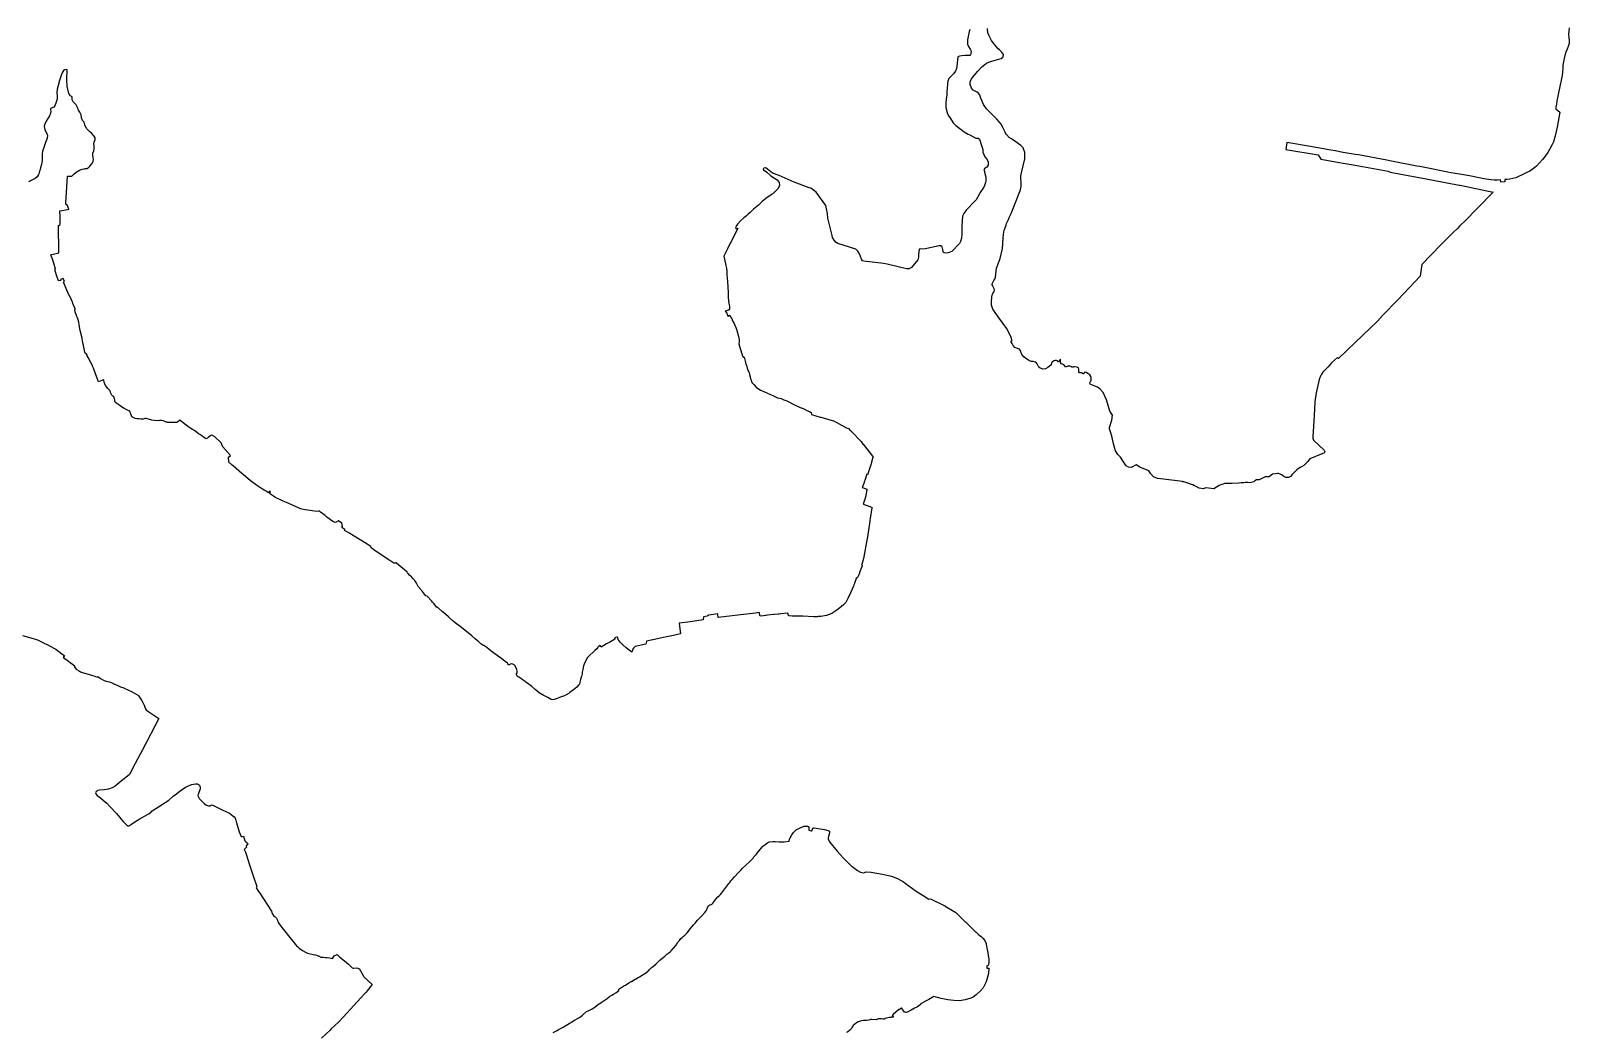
# Model space of a CAD drawing. Header units: inches. Extents: x 1341578 to 1502124, y 557203 to 748561.
# Drawn here: x 1487694 to 1492788, y 601611 to 604927 of the extents above; entities that cross this region are included whole.
import ezdxf

# ---------------------------------------------------------------- set-up
doc = ezdxf.new("R2010")
doc.units = ezdxf.units.IN
doc.header["$MEASUREMENT"] = 0
doc.layers.add('Zipcode', color=7, linetype='Continuous')

msp = doc.modelspace()

# ---------------------------------------------------------------- linework, layer by layer
at = {"layer": 'Zipcode'}
for points in [[(1490803.6, 604931.6), (1490800.8, 604924.7), (1490797.8, 604908.8), (1490795.6, 604897.3), (1490795.5, 604883.4), (1490798.4, 604875.1), (1490804.2, 604866.5), (1490807.2, 604859.7), (1490806.8, 604852.7), (1490805.7, 604846.5), (1490803, 604845), (1490787.5, 604845), (1490777.2, 604844.7), (1490768.8, 604843.5), (1490763.7, 604840.6), (1490761.9, 604831), (1490760.8, 604820.1), (1490760.7, 604818.5), (1490758.7, 604802.2), (1490755.7, 604793.9), (1490755.1, 604792.4), (1490748.8, 604784.3), (1490739.1, 604775.2), (1490733.2, 604769), (1490730.1, 604760), (1490730.1, 604759.6), (1490729.4, 604751.2), (1490729.3, 604751), (1490728.3, 604736.4), (1490727.5, 604726.1), (1490726.8, 604714.5), (1490725.2, 604701.5), (1490724.1, 604688), (1490723.9, 604673.6), (1490729, 604652), (1490734, 604644.3), (1490738.9, 604636.9), (1490748.1, 604622.3), (1490756.9, 604613.6), (1490769.7, 604603.8), (1490784.9, 604592.3), (1490797.6, 604585.3), (1490803.2, 604582.3), (1490820.7, 604572.7), (1490820.9, 604572.6), (1490822.8, 604572), (1490830.8, 604571.3), (1490835.1, 604568.2), (1490842, 604547.5), (1490846.3, 604534.4), (1490846.3, 604525), (1490852.8, 604510.2), (1490860.5, 604500.7), (1490864.4, 604492), (1490864.2, 604482.3), (1490859.6, 604475.6), (1490852.7, 604472.2), (1490850, 604466.5), (1490852.5, 604459.6), (1490852, 604459.2), (1490855.7, 604442.6), (1490856.4, 604428.7), (1490855.2, 604425), (1490851.8, 604415.3), (1490849.8, 604409.4), (1490837.8, 604392.2), (1490836.2, 604390), (1490824.5, 604367.9), (1490824.5, 604367.8), (1490819.4, 604363.3), (1490791.5, 604333.6), (1490783.8, 604321.8), (1490779.3, 604312.9), (1490777.7, 604299.3), (1490777.2, 604278), (1490777, 604266.8), (1490776.9, 604263.1), (1490776.8, 604254.3), (1490775.2, 604240.3), (1490771.9, 604229), (1490769.3, 604222.4), (1490743.6, 604196.1), (1490731.6, 604191.6), (1490724.1, 604190.9), (1490718, 604191.6), (1490714.7, 604195.7), (1490714.1, 604202.7), (1490712, 604211.9), (1490707.3, 604215.4), (1490701.2, 604215.2), (1490651.2, 604204.5), (1490640.5, 604205.6), (1490635.8, 604204.1), (1490634.1, 604196.6), (1490632.9, 604185.9), (1490632.7, 604177.1), (1490630.9, 604169.1), (1490610.1, 604143.6), (1490602.4, 604139.2), (1490593.3, 604138.9), (1490529.7, 604154.7), (1490517.5, 604157.1), (1490452.7, 604164.5), (1490448, 604165.7), (1490444.2, 604171.2), (1490437.9, 604188.5), (1490432.4, 604197.7), (1490425.8, 604204.5), (1490365.9, 604223.1), (1490360.3, 604226.2), (1490354.1, 604233.4), (1490348.8, 604242.6), (1490347.2, 604249), (1490332.8, 604306.2), (1490332, 604321.9), (1490328.9, 604337.6), (1490326.4, 604348.2), (1490294, 604393.2), (1490276.6, 604405.6), (1490271.5, 604407.6), (1490221.1, 604425.9), (1490172.3, 604447.5), (1490149.8, 604455.2), (1490127.5, 604473.5), (1490121.5, 604472.8), (1490118.8, 604469.9), (1490119.7, 604467.2), (1490130.6, 604458.7), (1490144.3, 604446.6), (1490165.1, 604433.4), (1490171.3, 604424.3), (1490172.4, 604415.5), (1490168.1, 604404.9), (1490151.9, 604388.5), (1490149.9, 604387), (1490148.4, 604385.8), (1490141.4, 604381), (1490132.2, 604374.9), (1490116.9, 604363.3), (1490102.8, 604349.7), (1490086.3, 604336), (1490075.6, 604325.9), (1490069.2, 604320.4), (1490063.3, 604314.3), (1490055.3, 604308.2), (1490044.8, 604299.2), (1490034.1, 604287.2), (1490029, 604280), (1490027.4, 604275.2), (1490028.3, 604272), (1490030.2, 604272), (1490035.4, 604273.1), (1490012.7, 604228.6), (1490010, 604223.4), (1490000.6, 604204.9), (1489988.4, 604180.8), (1489993.6, 604155.7), (1489995, 604150.3), (1489996.3, 604145.1), (1489997.1, 604141.6), (1489997.8, 604139), (1489997.8, 604138.4), (1489998.1, 604134), (1489999, 604119), (1490000.9, 604097.5), (1490001.7, 604078.2), (1490002.8, 604061.6), (1490002.8, 604055), (1490002.7, 604049), (1490002.7, 604047.2), (1490003.6, 604030.9), (1490007.2, 604014.2), (1490007.8, 604006.9), (1490006.2, 604003.4), (1490003.9, 604002.3), (1490002.9, 604001.8), (1489993.1, 603998.7), (1489993.6, 603998.1), (1489998.2, 603992.1), (1490001.8, 603982.7), (1490007.7, 603985.3), (1490007.9, 603984.9), (1490008.6, 603983.5), (1490010.7, 603979.5), (1490013.6, 603976.1), (1490014.7, 603975), (1490017.8, 603966.9), (1490022.3, 603957.5), (1490030, 603939), (1490037.1, 603915.2), (1490039.5, 603905.5), (1490039.3, 603896.8), (1490038.6, 603890.3), (1490042.4, 603875.2), (1490049.7, 603854), (1490052.5, 603846), (1490055.4, 603846.3), (1490055.8, 603846.3), (1490057.1, 603841.6), (1490061.9, 603824.6), (1490062.8, 603821.6), (1490063.1, 603820.4), (1490067.2, 603805.8), (1490071.9, 603795.2), (1490073.7, 603789), (1490078.5, 603773), (1490079.4, 603770), (1490079.5, 603769.7), (1490081.6, 603762.3), (1490086.2, 603758.1), (1490087.9, 603755.8), (1490094, 603747.7), (1490095.5, 603746.8), (1490110.4, 603737.5), (1490113.8, 603735.7), (1490152.6, 603718.5), (1490166.4, 603712.3), (1490168.2, 603711.5), (1490178.3, 603709.5), (1490178.4, 603709.4), (1490180.2, 603708.7), (1490187.7, 603705.4), (1490196.9, 603701.4), (1490206.5, 603697), (1490216.1, 603692.5), (1490224.9, 603687.2), (1490225, 603687.2), (1490234.6, 603682.6), (1490234.7, 603682.6), (1490240.9, 603680.2), (1490244.4, 603678.9), (1490244.5, 603678.9), (1490245.5, 603678.5), (1490253.7, 603675.1), (1490263, 603670.4), (1490272.7, 603666.3), (1490277.3, 603663.1), (1490278.4, 603656.8), (1490307.2, 603648.1), (1490309.7, 603647.5), (1490317.1, 603645.9), (1490354.6, 603634.5), (1490354.8, 603634.3), (1490355.1, 603633.9), (1490360, 603631.2), (1490360, 603631.2), (1490378.2, 603621.1), (1490392, 603613.5), (1490393.7, 603612.5), (1490401.2, 603610.3), (1490407.4, 603603.8), (1490407.6, 603603.6), (1490408.8, 603602.4), (1490410.8, 603600.3), (1490411, 603600.1), (1490442.8, 603567.2), (1490443, 603567), (1490449.3, 603558.2), (1490449.5, 603558), (1490469.7, 603532.6), (1490480.8, 603518.7), (1490481, 603518.5), (1490482, 603517.3), (1490482.7, 603516.3), (1490481, 603511), (1490477.1, 603499.2), (1490476.4, 603493.4), (1490466.5, 603463.1), (1490465.1, 603458.5), (1490462.4, 603459.1), (1490455.3, 603438.6), (1490453.7, 603434.1), (1490452.8, 603431.5), (1490447.1, 603414.9), (1490447.2, 603414.9), (1490462.4, 603409.4), (1490462.4, 603409.3), (1490462.1, 603407.3), (1490459.3, 603389), (1490458.6, 603386.6), (1490456.7, 603380.3), (1490455.1, 603375.1), (1490453.6, 603370), (1490450.1, 603359.2), (1490463.2, 603355), (1490477.6, 603350.3), (1490478.4, 603350.1), (1490478.1, 603347.5), (1490473.1, 603312.7), (1490472.4, 603308), (1490471.7, 603303.2), (1490464.2, 603251.1), (1490462.4, 603241), (1490452.4, 603185.6), (1490450.8, 603179.8), (1490445.4, 603160.4), (1490444.9, 603158.6), (1490445.1, 603158.4), (1490445.2, 603158.4), (1490447, 603157), (1490447, 603157), (1490446.3, 603155.1), (1490438.2, 603134), (1490437.4, 603130), (1490437.2, 603129.1), (1490435.5, 603125.7), (1490431.5, 603117.2), (1490426.7, 603113.6), (1490420.7, 603097.5), (1490418.8, 603092.2), (1490417.4, 603088.5), (1490407.5, 603066.6), (1490399.7, 603047.1), (1490392.6, 603034.1), (1490383.7, 603024.8), (1490362.7, 603009), (1490345.8, 602997.6), (1490328.8, 602991.3), (1490321.5, 602989.8), (1490316, 602988.7), (1490310.3, 602987.6), (1490301.3, 602987.3), (1490299.2, 602987.2), (1490286.8, 602986.7), (1490250.5, 602988.4), (1490215.2, 602989), (1490205, 602990.4), (1490203, 602990.7), (1490202.9, 602990.7), (1490200.5, 602998.6), (1490200.4, 602998.8), (1490200.4, 602998.9), (1490177, 602996.1), (1490170.9, 602995.3), (1490169, 602995.1), (1490155.6, 602994.4), (1490153.8, 602994.2), (1490133.6, 602992.1), (1490128.5, 602991.5), (1490126.5, 602991.3), (1490120.3, 602990.4), (1490109.1, 602988.7), (1490109, 602989.3), (1490106, 603000.8), (1490099.3, 603000), (1490093.3, 602999.2), (1490043.8, 602993.1), (1490007.2, 602988.5), (1489978.5, 602985.2), (1489970.9, 602984.4), (1489970.2, 602984.3), (1489968.5, 602996), (1489968.5, 602996.3), (1489938.7, 602992.2), (1489937.8, 602991.8), (1489936.2, 602991.2), (1489936, 602991), (1489933.8, 602988.9), (1489932.9, 602988.7), (1489921.2, 602987), (1489921, 602986.9), (1489919.9, 602976.8), (1489919.5, 602976.7), (1489914, 602975.9), (1489869.4, 602969.2), (1489841, 602965.2), (1489841, 602964.9), (1489844.8, 602930), (1489816, 602924), (1489805.4, 602921.7), (1489798.5, 602920.2), (1489768.7, 602913.6), (1489732.4, 602905.6), (1489732.2, 602905), (1489730.5, 602896.4), (1489730.2, 602896.4), (1489695.2, 602888.9), (1489693.5, 602887.2), (1489689.3, 602883), (1489686.1, 602878), (1489685.9, 602874.8), (1489684.7, 602871.9), (1489683.7, 602869.6), (1489671.1, 602879.5), (1489670.9, 602879.7), (1489665.5, 602884.3), (1489654.6, 602893.8), (1489645.4, 602903), (1489638.8, 602911.7), (1489636.2, 602919.5), (1489634.7, 602919.5), (1489626.1, 602917.1), (1489627.3, 602914), (1489627.6, 602913.1), (1489624.1, 602910.4), (1489618.8, 602907.5), (1489612.9, 602904.2), (1489600, 602897), (1489582.7, 602886), (1489580.9, 602888.8), (1489578.7, 602892.1), (1489572.5, 602887.1), (1489571.2, 602885.5), (1489567.5, 602880.6), (1489561.9, 602875.6), (1489561.5, 602875.3), (1489557.7, 602871.8), (1489555.9, 602870.2), (1489545.5, 602860.7), (1489537.1, 602852), (1489530.6, 602839.5), (1489526.5, 602829.5), (1489524.4, 602823.9), (1489521.3, 602812.2), (1489519.9, 602803.8), (1489519.9, 602803.8), (1489518.9, 602798), (1489517.3, 602789.3), (1489516.2, 602786.4), (1489513.8, 602779.5), (1489511.5, 602770.8), (1489510.2, 602764.1), (1489506.6, 602759.6), (1489501.3, 602754.3), (1489490.7, 602745.2), (1489479.1, 602735.9), (1489476.5, 602734.1), (1489469, 602729.1), (1489460.5, 602725.6), (1489449.8, 602721.5), (1489442.6, 602718.7), (1489436.4, 602716.1), (1489426.8, 602712.5), (1489420.8, 602712.2), (1489416.5, 602713.3), (1489405.7, 602719.4), (1489390.8, 602727), (1489377.5, 602735.3), (1489364, 602746.4), (1489352.9, 602755.5), (1489339.6, 602765.4), (1489337, 602767.4), (1489332.8, 602770.6), (1489330.9, 602772), (1489320.9, 602779.5), (1489314.8, 602783.6), (1489309.9, 602786.8), (1489305.8, 602789.5), (1489304.9, 602790.2), (1489302.6, 602792), (1489301.8, 602794.7), (1489302.2, 602797.7), (1489303.7, 602801.2), (1489304.4, 602804.2), (1489303.9, 602807.7), (1489302.9, 602812.4), (1489297.1, 602824.3), (1489294.1, 602827.3), (1489289.8, 602829.8), (1489283.8, 602830.5), (1489281.3, 602829.7), (1489278.4, 602827.7), (1489276.4, 602827.4), (1489274.2, 602828.6), (1489273.3, 602830.4), (1489273, 602832.4), (1489272.9, 602832.9), (1489269.4, 602835.8), (1489253.9, 602847.5), (1489247.7, 602852.2), (1489247.3, 602852.5), (1489233.3, 602861.7), (1489218.3, 602872.9), (1489215.7, 602875), (1489211.5, 602878.3), (1489203.2, 602885), (1489193.6, 602891.9), (1489192.2, 602891.6), (1489191.7, 602891.5), (1489185.6, 602896.1), (1489184.2, 602897.4), (1489177.6, 602903.7), (1489175.9, 602904.9), (1489172.5, 602907.6), (1489164.6, 602913.8), (1489154.3, 602923.3), (1489141.7, 602933.4), (1489141.5, 602933.6), (1489137.4, 602937), (1489130.7, 602942.7), (1489115.7, 602954.6), (1489099.4, 602966.9), (1489093.2, 602971.7), (1489089, 602975.2), (1489087, 602977.1), (1489076.8, 602986.4), (1489060.3, 603000.9), (1489055.9, 603004.8), (1489042.1, 603017), (1489040.3, 603018.6), (1489038.5, 603017.6), (1489029.3, 603029.4), (1489024.3, 603034.9), (1489021.5, 603038), (1489005.9, 603055), (1489002.1, 603056.1), (1489001.5, 603056.2), (1488997.1, 603061.9), (1488990.8, 603070), (1488988.8, 603072.4), (1488986.6, 603075), (1488984.7, 603077.3), (1488976.8, 603086.8), (1488973, 603093.3), (1488972.3, 603094.5), (1488969.4, 603100.4), (1488965.5, 603106.9), (1488963.4, 603108.9), (1488959.5, 603112.9), (1488958.2, 603114.1), (1488955, 603117.6), (1488954.1, 603118.6), (1488948.5, 603124), (1488941.6, 603131.4), (1488941.2, 603132.4), (1488940.1, 603135.1), (1488924.2, 603148.3), (1488920.3, 603151.5), (1488903.6, 603165.3), (1488900.5, 603164.8), (1488895.4, 603163.9), (1488882.5, 603172.8), (1488879.8, 603174.7), (1488877.1, 603176.5), (1488845.6, 603197.6), (1488837.5, 603203.2), (1488833.4, 603206), (1488820.5, 603214.8), (1488820, 603218.8), (1488819.9, 603219.9), (1488799, 603232.6), (1488793.5, 603236), (1488790, 603238.1), (1488778.4, 603245.1), (1488755.2, 603259.2), (1488748.5, 603263.3), (1488732.1, 603272.8), (1488733.3, 603275.2), (1488733.8, 603276.3), (1488723.7, 603282.4), (1488725.6, 603286), (1488723.3, 603297.1), (1488712.2, 603304.1), (1488704.6, 603300.4), (1488701.9, 603298.5), (1488701.2, 603298.9), (1488693.3, 603302.6), (1488674, 603317.1), (1488672.1, 603318.5), (1488667.9, 603321.8), (1488652.8, 603333.4), (1488650, 603336.1), (1488646.2, 603336.2), (1488640.6, 603335.9), (1488603.8, 603340.7), (1488590.9, 603343.4), (1488587, 603344.6), (1488582, 603346.8), (1488577.4, 603348.8), (1488574.4, 603350.2), (1488558.5, 603357.1), (1488540.3, 603365.2), (1488529.6, 603370), (1488501.2, 603382.8), (1488497.1, 603385.8), (1488483.7, 603395.4), (1488487.1, 603400.9), (1488483.8, 603402.7), (1488480.9, 603397.3), (1488470.8, 603403.4), (1488465.9, 603406.4), (1488460.6, 603409.6), (1488437.8, 603424.9), (1488433.4, 603427.9), (1488419.7, 603438.3), (1488397.9, 603456.8), (1488393, 603461), (1488392.1, 603461.8), (1488365, 603485.1), (1488360.1, 603489.3), (1488349.6, 603498.4), (1488348.8, 603514.9), (1488354.4, 603520.7), (1488346, 603531), (1488329.7, 603549.8), (1488325.7, 603557.2), (1488324.7, 603560.9), (1488324, 603563), (1488318.3, 603568.8), (1488308.6, 603577.6), (1488303.2, 603582.4), (1488302.8, 603582.8), (1488295.7, 603587.6), (1488293.1, 603588.1), (1488290, 603587.4), (1488285.8, 603584), (1488280.7, 603580.1), (1488278.4, 603578.3), (1488274.3, 603576.6), (1488272.3, 603577.1), (1488265.8, 603581.2), (1488259.8, 603585.9), (1488253.6, 603589.9), (1488249.4, 603592.6), (1488248.8, 603593), (1488241.4, 603599.3), (1488233.7, 603604.7), (1488228.7, 603607.2), (1488223.1, 603610), (1488216.4, 603615), (1488203.2, 603624.9), (1488202.1, 603625.7), (1488188.1, 603636.9), (1488187, 603637.8), (1488179.4, 603630.8), (1488175.8, 603630.1), (1488169.6, 603630.2), (1488158, 603629.8), (1488155.5, 603629.7), (1488150.6, 603629.6), (1488147.9, 603629.6), (1488144.8, 603630.7), (1488142.3, 603631.6), (1488133.1, 603635.6), (1488126.6, 603637.2), (1488119.9, 603637.1), (1488112, 603636.2), (1488102.5, 603636.7), (1488094.6, 603638.4), (1488075.9, 603643.5), (1488071.8, 603643.5), (1488065.7, 603641.7), (1488057.8, 603641.3), (1488052.9, 603641.8), (1488048, 603642.3), (1488045.1, 603642.8), (1488039.1, 603643.9), (1488034.5, 603645.5), (1488030.4, 603647.8), (1488029.9, 603648.4), (1488028.6, 603649.7), (1488027.4, 603651), (1488026.9, 603652.3), (1488025.7, 603655.5), (1488024.8, 603658.5), (1488024.6, 603659.2), (1488023.1, 603663.4), (1488021.6, 603666.5), (1488018.3, 603669.3), (1488011.7, 603672.4), (1488003.2, 603676.6), (1487993.9, 603681.7), (1487984.8, 603688.3), (1487978.4, 603693.2), (1487974.6, 603696.8), (1487972.2, 603701.3), (1487971.4, 603705.3), (1487970.9, 603707.3), (1487970.2, 603710.3), (1487969.7, 603712.8), (1487968.2, 603715.2), (1487965.3, 603717.7), (1487961.7, 603720.8), (1487959.4, 603724.9), (1487958.1, 603729.5), (1487956.2, 603734.8), (1487950.7, 603740.1), (1487948.5, 603742.3), (1487941.2, 603753.1), (1487936.5, 603764.1), (1487935, 603770.1), (1487934.7, 603771.1), (1487917.3, 603764.7), (1487909.8, 603786), (1487907.8, 603791.7), (1487901.2, 603810.6), (1487898.4, 603816.6), (1487897.4, 603818.8), (1487892, 603829.3), (1487883.6, 603845.7), (1487880.8, 603851.3), (1487879.9, 603853), (1487876.7, 603858.3), (1487876.6, 603858.4), (1487873.4, 603860.2), (1487872.6, 603862.9), (1487869.4, 603880), (1487865, 603900.8), (1487863.6, 603907.1), (1487863.2, 603908.9), (1487857.3, 603935.1), (1487853.8, 603953.9), (1487852.6, 603962), (1487850.5, 603970.4), (1487848.2, 603976.6), (1487846.5, 603981.5), (1487845.4, 603984.4), (1487840.2, 603996.6), (1487839.8, 604002.1), (1487840.2, 604005), (1487840.4, 604006.6), (1487833.1, 604024.1), (1487831.2, 604028.7), (1487823.3, 604048.5), (1487822.4, 604048.6), (1487821.9, 604048.7), (1487813.3, 604068.2), (1487810.9, 604073.6), (1487801.4, 604095), (1487803.2, 604096.1), (1487805.2, 604097.4), (1487800.4, 604106.9), (1487792.2, 604103.6), (1487792.3, 604103.3), (1487793.1, 604101.2), (1487792.5, 604100.6), (1487785.5, 604098.8), (1487783, 604106.1), (1487781.2, 604111.3), (1487772.8, 604136.2), (1487775.5, 604137.9), (1487769.4, 604157.8), (1487767.4, 604164.2), (1487763.1, 604178.1), (1487761.9, 604178.2), (1487760.4, 604185.3), (1487762.8, 604185.9), (1487786.8, 604191.8), (1487786.8, 604192.3), (1487786.3, 604215.4), (1487786.3, 604215.5), (1487786.3, 604215.9), (1487786.2, 604221.3), (1487785.5, 604255.6), (1487785.4, 604261.9), (1487785.1, 604272.2), (1487784.9, 604282.9), (1487787.3, 604284.1), (1487790.7, 604285.9), (1487790.7, 604287.3), (1487790.7, 604293.7), (1487790.6, 604298.5), (1487790.5, 604305.8), (1487790.4, 604312.6), (1487790.2, 604330.7), (1487815.2, 604335.8), (1487819.9, 604336.8), (1487813.8, 604350.7), (1487811, 604351), (1487811, 604351.1), (1487810.9, 604351.7), (1487810, 604355.7), (1487809.8, 604356.3), (1487815.1, 604445.4), (1487815.7, 604445.5), (1487829.3, 604445.9), (1487831.3, 604447.7), (1487837.6, 604453.3), (1487844, 604458.9), (1487855, 604466.1), (1487863.8, 604469.5), (1487871.6, 604470.5), (1487873.4, 604470.8), (1487879.8, 604471.6), (1487886, 604475.1), (1487889.5, 604478.6), (1487895.1, 604485.8), (1487895.5, 604486.3), (1487900.6, 604494.3), (1487901.6, 604500.5), (1487900.7, 604507.7), (1487899.2, 604515.2), (1487899.4, 604521.8), (1487902.2, 604529.5), (1487903.8, 604535.6), (1487904, 604540.3), (1487903.2, 604546.9), (1487902.7, 604553.1), (1487903.6, 604558.9), (1487905.5, 604564.4), (1487906.7, 604567.6), (1487906.9, 604568.2), (1487907.2, 604570.7), (1487906.3, 604572.4), (1487903.1, 604578.3), (1487895.8, 604586.9), (1487888.4, 604594), (1487878.1, 604603.6), (1487873, 604615.9), (1487870.1, 604624.9), (1487865.3, 604630.5), (1487861.9, 604639.2), (1487860.2, 604648.7), (1487856.1, 604658.1), (1487851.8, 604664.3), (1487848.4, 604672.9), (1487844.4, 604682.2), (1487839.6, 604686.6), (1487833.8, 604691.9), (1487831.1, 604698.9), (1487830.6, 604706.4), (1487829.1, 604709.4), (1487823.8, 604711.5), (1487819.6, 604719.4), (1487813.8, 604743.4), (1487812.7, 604763.2), (1487812.5, 604778), (1487814, 604787.2), (1487814.3, 604789.1), (1487814.3, 604797.8), (1487813.2, 604798.7), (1487806, 604798.3), (1487801.2, 604794.7), (1487800.7, 604794), (1487798.2, 604789.9), (1487795.6, 604782.6), (1487788.9, 604762.7), (1487784.8, 604746), (1487780.9, 604733.4), (1487780.3, 604721.8), (1487780.9, 604711.9), (1487780.6, 604700.4), (1487778.1, 604690.4), (1487773.1, 604678.7), (1487769.7, 604674.3), (1487761.4, 604671.5), (1487759.3, 604669.1), (1487759.2, 604666.1), (1487760.1, 604660.2), (1487759.1, 604654.8), (1487755.2, 604646), (1487744.8, 604627.9), (1487739.5, 604616.1), (1487738.3, 604610.1), (1487740.2, 604600.6), (1487743.8, 604592.7), (1487748, 604585.4), (1487748.9, 604580.7), (1487747.6, 604571.2), (1487746.6, 604568.4), (1487742.5, 604557.4), (1487735.2, 604537.3), (1487732.8, 604529.1), (1487731.7, 604519.5), (1487730.8, 604509.6), (1487730.8, 604506.8), (1487731.1, 604498.9), (1487730.9, 604497.9), (1487728.7, 604484), (1487727.9, 604481), (1487725.9, 604473.2), (1487724.5, 604467.4), (1487723.9, 604465), (1487722.9, 604462.2), (1487719.9, 604453.6), (1487718.7, 604450.3), (1487718.2, 604449.3), (1487715.2, 604444), (1487707.8, 604438.6), (1487685.5, 604427.2)], [(1492787.3, 604937.5), (1492786.2, 604926), (1492786.1, 604915.8), (1492786.9, 604905.3), (1492788, 604894.7), (1492788, 604885.3), (1492784.9, 604875.3), (1492781.4, 604865.8), (1492776.3, 604856.3), (1492774, 604845.8), (1492770.9, 604835.6), (1492768.6, 604824), (1492767.1, 604813.3), (1492767.1, 604802.8), (1492766, 604790.9), (1492764.4, 604779.2), (1492762.4, 604768.8), (1492760.5, 604758.4), (1492758.9, 604751), (1492758.3, 604748), (1492755.6, 604736.8), (1492753.4, 604726.8), (1492751.4, 604715.8), (1492749.5, 604705.3), (1492747.2, 604695.3), (1492745.4, 604684.2), (1492743.6, 604674.3), (1492743.3, 604669.3), (1492743.5, 604669.1), (1492756.8, 604657.6), (1492748.1, 604608.4), (1492741.6, 604579.7), (1492735.4, 604559.8), (1492730.6, 604548.9), (1492723.2, 604534.1), (1492716.8, 604524.2), (1492708.1, 604511.5), (1492699.4, 604500.8), (1492680, 604479), (1492673.6, 604474.3), (1492665.4, 604468.4), (1492657.1, 604462.8), (1492647.9, 604458.1), (1492639.1, 604453.3), (1492629.8, 604448.6), (1492620.5, 604444.3), (1492611, 604440.1), (1492601.2, 604437.8), (1492591.1, 604436.3), (1492581.1, 604435), (1492574.5, 604434.4), (1492574.9, 604427.3), (1492561.2, 604425.9), (1492560.3, 604433.2), (1492560.3, 604433.3), (1492550.4, 604432.8), (1492539.9, 604433.1), (1492529.6, 604433.8), (1492505, 604437.4), (1492468.4, 604444.7), (1492457.4, 604446.6), (1492418, 604453.1), (1492395.9, 604456.8), (1492386.4, 604459.4), (1492304, 604475.8), (1492293.1, 604477.8), (1492282.9, 604479.2), (1492205.4, 604494.3), (1492194.4, 604496.2), (1492183.5, 604498.4), (1492090, 604516.8), (1492079.1, 604517.3), (1492039.4, 604524.7), (1492039.4, 604524.7), (1492013.4, 604529.6), (1491999.1, 604532.3), (1491925.1, 604545.1), (1491859.7, 604555.8), (1491852.6, 604557.8), (1491849.4, 604534), (1491849.5, 604534), (1491956.6, 604516.1), (1491956.7, 604515.9), (1491965.4, 604501.8), (1492020.3, 604492.3), (1492020.3, 604492.3), (1492046, 604487.9), (1492046, 604487.9), (1492046, 604487.9), (1492078.9, 604482.2), (1492187.9, 604462), (1492194.9, 604459.4), (1492314.6, 604436.8), (1492418, 604417.5), (1492424.4, 604416.3), (1492426.4, 604415.9), (1492535.6, 604392.9), (1492535.5, 604392.8), (1492533.9, 604391.1), (1492533.5, 604390.8), (1492440, 604295), (1492430.7, 604285.8), (1492426.1, 604281.3), (1492418, 604273), (1492403.9, 604258.9), (1492362.4, 604218.7), (1492299.4, 604153.8), (1492298.4, 604145.3), (1492296.5, 604130.4), (1492294.5, 604114.3), (1492276.7, 604095.6), (1492220.6, 604036.5), (1492171.1, 603985.5), (1492152.6, 603966.2), (1492152, 603965.1), (1492079.2, 603895), (1492024.3, 603841.9), (1492020.3, 603845), (1492000.3, 603828.1), (1491989.4, 603814), (1491972.4, 603797.1), (1491966.6, 603788), (1491963, 603781), (1491960.3, 603772.9), (1491958.1, 603762.3), (1491949.9, 603727.9), (1491945.4, 603699.1), (1491945, 603673.2), (1491941.5, 603617.4), (1491939.5, 603583.9), (1491939.4, 603578.4), (1491939.8, 603574.8), (1491941.3, 603571.2), (1491976.8, 603538.2), (1491977.8, 603536.1), (1491978.8, 603534.1), (1491977.7, 603532.1), (1491976.7, 603529), (1491971.6, 603527.1), (1491928.6, 603509.5), (1491924.5, 603504.5), (1491921.9, 603500.5), (1491909, 603487.5), (1491901.8, 603483.6), (1491896.7, 603481.6), (1491886.4, 603473.1), (1491871, 603457.7), (1491864.8, 603451.2), (1491858.6, 603448.2), (1491849.5, 603448.4), (1491842.4, 603451.5), (1491836.9, 603455.7), (1491830.9, 603459.3), (1491825.3, 603460.9), (1491821.8, 603461), (1491815.2, 603460.6), (1491805, 603458.7), (1491801.4, 603455.7), (1491794.2, 603450.3), (1491789.1, 603450.4), (1491781, 603450.5), (1491776.9, 603448.5), (1491771.8, 603445.6), (1491761.1, 603440.2), (1491756.5, 603440.2), (1491752.4, 603440.3), (1491747.3, 603436.8), (1491743.7, 603433.3), (1491729.9, 603430.5), (1491723.4, 603431.1), (1491718.3, 603431.2), (1491714.7, 603431.3), (1491710.2, 603430.8), (1491701.5, 603430.5), (1491693.9, 603429.1), (1491671, 603427.9), (1491660.9, 603428.1), (1491647.2, 603427.8), (1491642.1, 603425.8), (1491637.5, 603424.9), (1491633.9, 603423.9), (1491629.3, 603421.5), (1491611.6, 603410.5), (1491610.6, 603410.4), (1491593.9, 603412.3), (1491584.1, 603413.9), (1491576.7, 603410.4), (1491562.2, 603412.3), (1491552.3, 603417.7), (1491547.3, 603420.3), (1491541.3, 603423.6), (1491540.8, 603423.8), (1491518.3, 603431.4), (1491511.5, 603433.7), (1491507.5, 603434.2), (1491507.2, 603434.3), (1491445, 603442.1), (1491424.1, 603444.3), (1491411.5, 603450), (1491402.6, 603460.5), (1491396, 603469.6), (1491365.7, 603482.2), (1491354, 603490.3), (1491337.4, 603481), (1491328.1, 603482.1), (1491320.6, 603487), (1491309.8, 603503.5), (1491301.8, 603514.9), (1491292.9, 603523.9), (1491285.8, 603536.3), (1491279.2, 603559.4), (1491274.9, 603580.2), (1491269.6, 603595.4), (1491265.8, 603608.8), (1491265.8, 603613.4), (1491273.9, 603638.3), (1491275.2, 603654.2), (1491266.7, 603667.9), (1491255.7, 603705.2), (1491244.4, 603729.6), (1491234.5, 603740.9), (1491225.6, 603747.6), (1491211.6, 603752.2), (1491201.9, 603757), (1491201.3, 603758.5), (1491200.5, 603760.2), (1491200.6, 603762.6), (1491201.5, 603764.4), (1491203.7, 603767.4), (1491204.8, 603769.9), (1491205, 603775.8), (1491204.9, 603778.8), (1491203.9, 603782.7), (1491200.2, 603788.3), (1491194.3, 603792.2), (1491188.2, 603795.5), (1491185.5, 603796.6), (1491182.3, 603795.7), (1491181.2, 603791.3), (1491178.4, 603791.5), (1491173.3, 603794.8), (1491170.1, 603794.7), (1491166.6, 603794.8), (1491163.9, 603797.4), (1491163.7, 603801.7), (1491163.9, 603806.4), (1491162.6, 603811.1), (1491159.9, 603812.8), (1491159.1, 603813.7), (1491149.6, 603814.5), (1491147.9, 603814.1), (1491145.5, 603813.7), (1491140.4, 603813.9), (1491137.1, 603815.1), (1491134.8, 603816.8), (1491131.9, 603816.6), (1491127.6, 603816.5), (1491125.8, 603815.4), (1491122.7, 603814), (1491119.6, 603814.5), (1491116.1, 603818.4), (1491110.4, 603823.1), (1491104, 603824.8), (1491104.5, 603826.9), (1491103.3, 603830.2), (1491103.7, 603836.5), (1491103.7, 603839.5), (1491101.8, 603838.8), (1491099.2, 603834.1), (1491097.2, 603830.3), (1491094.1, 603832.9), (1491090.5, 603835.5), (1491085.4, 603835.8), (1491081.3, 603834.1), (1491076.2, 603830.2), (1491073.7, 603828.2), (1491073.1, 603826.1), (1491072.8, 603821), (1491065.5, 603815.2), (1491061.5, 603812.4), (1491053.4, 603808), (1491045.2, 603806.8), (1491042.5, 603807.7), (1491036.4, 603809.7), (1491031.2, 603813.6), (1491026.6, 603824.4), (1491021.3, 603829.6), (1491016.4, 603830.9), (1491012.8, 603831.9), (1491007.8, 603831.9), (1491000.7, 603834.2), (1490997.7, 603836.4), (1490988.8, 603841.8), (1490982.2, 603847.2), (1490975.7, 603855.3), (1490971.9, 603863.6), (1490969.9, 603869.6), (1490968.1, 603872.8), (1490961.1, 603875.4), (1490952.6, 603878.3), (1490946.8, 603884.9), (1490943, 603891.9), (1490940.5, 603896.3), (1490940, 603899.9), (1490943.7, 603900.2), (1490939.1, 603915.2), (1490924.9, 603942.2), (1490900.8, 603975.8), (1490879.4, 604005.9), (1490875.4, 604018.3), (1490875.1, 604030.9), (1490876.2, 604045.3), (1490877.4, 604052.7), (1490879.6, 604057.7), (1490884.1, 604064.3), (1490885.1, 604070), (1490879.3, 604081.9), (1490879, 604082.4), (1490877.2, 604085.7), (1490877, 604089.6), (1490881.7, 604098.6), (1490882.5, 604099.9), (1490885.4, 604104.8), (1490888.4, 604111.9), (1490891.9, 604141.1), (1490893.7, 604146.4), (1490903.4, 604173.7), (1490911.6, 604206), (1490913.2, 604240.9), (1490915.1, 604253.6), (1490917.3, 604267.4), (1490917.9, 604269.3), (1490923, 604283.4), (1490924, 604286.5), (1490924, 604287.1), (1490931, 604302.1), (1490934.9, 604310.6), (1490939.2, 604320), (1490940, 604321.9), (1490949.8, 604347.5), (1490970.4, 604401), (1490970.4, 604401.1), (1490973.3, 604411.3), (1490973.1, 604425.7), (1490971.9, 604439.1), (1490971.7, 604447), (1490974, 604456.7), (1490979.5, 604480.4), (1490985, 604503.6), (1490985.7, 604515.2), (1490984.9, 604523.9), (1490980, 604539.6), (1490979.7, 604539.9), (1490972, 604547.6), (1490952.6, 604561.3), (1490940.7, 604569.1), (1490933.1, 604574.1), (1490925.1, 604583.8), (1490921.6, 604588.1), (1490920.1, 604591.2), (1490911.5, 604609.1), (1490907.7, 604617), (1490892.1, 604634), (1490877.1, 604650.4), (1490858.5, 604668.3), (1490848.8, 604683.3), (1490839.3, 604703.6), (1490836, 604714), (1490835.2, 604716.6), (1490828, 604723.8), (1490827.2, 604724.2), (1490813.8, 604730.3), (1490808.6, 604737.5), (1490804.6, 604749), (1490804.5, 604751), (1490804.4, 604758.3), (1490808.4, 604767.7), (1490818, 604779.1), (1490829.8, 604793.4), (1490843.1, 604807.7), (1490853, 604815.8), (1490857.8, 604819.8), (1490871.6, 604825.5), (1490875.5, 604827.1), (1490906.7, 604835.1), (1490913.1, 604841.3), (1490914.3, 604848.3), (1490908.5, 604857.9), (1490900.9, 604864.4), (1490897.1, 604867.7), (1490880.8, 604887.6), (1490875.4, 604895), (1490867.6, 604911), (1490862.7, 604920.5), (1490861.5, 604934.8)], [(1487666.7, 602925.3), (1487701.7, 602915.1), (1487715.9, 602910.9), (1487738.3, 602899.4), (1487739.4, 602898.8), (1487744.9, 602896), (1487745.5, 602895.7), (1487772.2, 602882), (1487776.5, 602879.8), (1487796.6, 602864.5), (1487805, 602858.1), (1487801, 602852.5), (1487801.7, 602851.9), (1487818.7, 602839.5), (1487823.7, 602835.9), (1487839.1, 602824.6), (1487839.3, 602824.5), (1487837.1, 602821), (1487839.3, 602818.5), (1487844.4, 602813.7), (1487851.8, 602808.6), (1487858.2, 602804.9), (1487868.4, 602800.9), (1487880.7, 602797.7), (1487894.8, 602793.6), (1487902.6, 602791), (1487907.8, 602789.1), (1487907.9, 602789.1), (1487912.7, 602788.3), (1487917.4, 602787.5), (1487924.7, 602782.9), (1487936.5, 602775.7), (1487942.8, 602774), (1487948.4, 602772.6), (1487954.1, 602771.4), (1487965, 602766.5), (1487969, 602764.7), (1487981.5, 602759.1), (1487991, 602755.4), (1488001.4, 602751.3), (1488002.9, 602750.7), (1488012.3, 602746.6), (1488012.8, 602746.3), (1488016.8, 602744.2), (1488027, 602738.9), (1488042.2, 602730.9), (1488049.8, 602725.7), (1488050.5, 602725), (1488053.9, 602720.7), (1488056.1, 602717.3), (1488059.9, 602711.2), (1488064.7, 602702.6), (1488068.7, 602694), (1488072.7, 602683.8), (1488073.6, 602681.5), (1488075.4, 602678.4), (1488081.1, 602674.2), (1488117.8, 602649.8), (1488063.5, 602545.8), (1488031.8, 602486.2), (1488027, 602477.2), (1488026.9, 602477), (1488026.9, 602477), (1488021.4, 602466.8), (1488020, 602464.1), (1487986.6, 602436.9), (1487972.9, 602426.3), (1487963.4, 602420), (1487951, 602416.3), (1487938.1, 602413.8), (1487921.5, 602412.7), (1487914.7, 602411.2), (1487910.7, 602408.4), (1487910, 602407.8), (1487907.5, 602404), (1487908.5, 602401), (1487913.6, 602395.1), (1487924.1, 602387.8), (1487933.7, 602379.8), (1487945, 602369.2), (1487955.8, 602358.6), (1487977, 602335.3), (1487988.4, 602322.2), (1487992.2, 602317.8), (1487999.8, 602309.1), (1488011.2, 602296.8), (1488014.6, 602294.9), (1488017.7, 602294.1), (1488018.7, 602294.6), (1488020.7, 602295.7), (1488026.7, 602300.3), (1488041.8, 602310.4), (1488052.9, 602317.2), (1488080.5, 602332.1), (1488084.5, 602334.5), (1488084.5, 602334.5), (1488089.3, 602337.5), (1488089.9, 602338), (1488096, 602344.4), (1488116.8, 602357.8), (1488139.1, 602372), (1488150.2, 602379.9), (1488162.9, 602391), (1488166.5, 602393.8), (1488171.2, 602397.4), (1488192.5, 602414.1), (1488208.4, 602424.1), (1488213.9, 602426.4), (1488225.8, 602431.3), (1488232.6, 602433), (1488239.8, 602434), (1488245.7, 602433.2), (1488249.4, 602431.4), (1488252, 602429.4), (1488253.2, 602426.6), (1488254.2, 602419.3), (1488254, 602417.2), (1488247.5, 602398.6), (1488247.3, 602395.7), (1488248.3, 602391.5), (1488251.6, 602385.6), (1488259, 602377), (1488267.4, 602368.9), (1488275.6, 602362.9), (1488281.7, 602360.7), (1488288.5, 602360.6), (1488292.2, 602364), (1488300.9, 602361.2), (1488325.6, 602348.9), (1488343.4, 602339.9), (1488351.4, 602336.4), (1488362.9, 602328.1), (1488367.6, 602324.3), (1488370.4, 602319.8), (1488372.3, 602313.6), (1488374.8, 602304.9), (1488383.7, 602275.1), (1488389.7, 602258.8), (1488393.3, 602259.7), (1488398, 602260.8), (1488402, 602244.6), (1488406.8, 602240.3), (1488410.8, 602236.9), (1488412.8, 602235.1), (1488406.3, 602228.3), (1488407.4, 602224.5), (1488404.5, 602220.8), (1488400.7, 602216.2), (1488400.7, 602216.1), (1488403.7, 602209.4), (1488404.3, 602207.6), (1488408, 602197), (1488417.8, 602165.6), (1488419.9, 602159), (1488423.1, 602149), (1488427.8, 602135.7), (1488430, 602129.4), (1488442.6, 602093.4), (1488440.2, 602088.8), (1488447.9, 602077), (1488451.6, 602071.2), (1488490.3, 602011.8), (1488493.1, 602004.7), (1488498.1, 601995.7), (1488502.7, 601992.8), (1488504.3, 601991.7), (1488507.2, 601988.6), (1488510.2, 601982.3), (1488510.9, 601980.5), (1488511.7, 601978.5), (1488512.9, 601975), (1488517.9, 601966.6), (1488524.6, 601957.8), (1488535, 601945.6), (1488538.9, 601940.7), (1488542.5, 601936.3), (1488565.9, 601906.8), (1488570.2, 601901.7), (1488573.8, 601897.5), (1488576.8, 601894.6), (1488582.5, 601889.6), (1488593, 601881.9), (1488603, 601875.9), (1488609.4, 601873.4), (1488614.2, 601871.6), (1488624.3, 601869.8), (1488629.2, 601868.7), (1488635.9, 601867.4), (1488641.6, 601865.5), (1488645.3, 601864.4), (1488645.9, 601864.1), (1488654, 601860.3), (1488662.5, 601859.4), (1488668.6, 601858.8), (1488673.7, 601858.4), (1488683.7, 601857.6), (1488693, 601855.6), (1488699.7, 601865.6), (1488703.7, 601866.8), (1488707.9, 601868.1), (1488716, 601861.4), (1488716.1, 601861.3), (1488716.4, 601861.1), (1488721.4, 601856.9), (1488739.3, 601842.2), (1488746, 601836.7), (1488747.6, 601834.9), (1488748.7, 601833.7), (1488753.1, 601828.4), (1488758.3, 601824.2), (1488761.5, 601823.6), (1488762.9, 601823.7), (1488770.6, 601824.5), (1488776.6, 601823.7), (1488780.5, 601821.4), (1488784.5, 601816.7), (1488791, 601804.9), (1488795.3, 601796.4), (1488796.5, 601794.1), (1488824.1, 601769), (1488807.1, 601747.8), (1488803.7, 601743.6), (1488798.3, 601738.5), (1488763.7, 601699.8), (1488729.2, 601661.7), (1488712.7, 601644.3), (1488688.4, 601622), (1488685.1, 601618), (1488655.8, 601591.9)], [(1489423, 601610), (1489436.4, 601617.1), (1489441.1, 601619.7), (1489457, 601628.5), (1489485.1, 601645.7), (1489487.1, 601646.8), (1489491.8, 601649.5), (1489507.9, 601658.6), (1489514.9, 601663.5), (1489520.3, 601668), (1489523, 601670.4), (1489527.1, 601674), (1489528.9, 601675.4), (1489533.9, 601679.3), (1489534, 601679.4), (1489541.4, 601683.4), (1489546.3, 601685.8), (1489553, 601689.1), (1489561.1, 601694.5), (1489570, 601701.6), (1489575.9, 601705.3), (1489581.2, 601708.7), (1489582.3, 601709.4), (1489596, 601718.9), (1489602.5, 601723.4), (1489609.7, 601729), (1489617.9, 601734), (1489622.7, 601737), (1489630.5, 601742.2), (1489640.6, 601749.7), (1489640.7, 601750.5), (1489641.2, 601754.2), (1489657.4, 601764.3), (1489662.5, 601767.5), (1489674.4, 601774.9), (1489681.5, 601779.6), (1489682.9, 601779.2), (1489695.3, 601786.5), (1489698.2, 601788.1), (1489703.1, 601790.8), (1489705.4, 601792.2), (1489709, 601794.4), (1489718.1, 601800.4), (1489721.6, 601802.7), (1489725.9, 601804.5), (1489741.3, 601816.7), (1489741.6, 601818.5), (1489743.7, 601820.3), (1489748, 601824.1), (1489751.4, 601827.1), (1489756.7, 601831.1), (1489763.3, 601836.2), (1489776.5, 601850), (1489792.8, 601863), (1489800.2, 601870.1), (1489802.7, 601871.6), (1489804.9, 601873), (1489806.6, 601874.4), (1489810.4, 601877.8), (1489813.8, 601880.7), (1489829.9, 601898.6), (1489832.5, 601902.4), (1489833.8, 601905.5), (1489834.9, 601908.3), (1489841.5, 601914.5), (1489846.3, 601921.4), (1489850.5, 601925.4), (1489855.3, 601929.2), (1489856.1, 601929.8), (1489858.5, 601931.5), (1489866.9, 601939.8), (1489878.5, 601954.2), (1489888.4, 601966.5), (1489889.2, 601967.4), (1489893.1, 601972.1), (1489901.9, 601982.5), (1489910.8, 601991.8), (1489915.5, 601997.1), (1489926.1, 602007.9), (1489932, 602017), (1489933.4, 602021), (1489935.3, 602026.7), (1489938.1, 602030.4), (1489938.7, 602030.8), (1489942.5, 602033.4), (1489946.6, 602034.5), (1489950.1, 602036), (1489953.3, 602040), (1489961.2, 602050.4), (1489968.3, 602059.2), (1489972.7, 602063), (1489977.5, 602067.8), (1489982.3, 602072.7), (1489992.3, 602086.1), (1490005.2, 602103.3), (1490007.4, 602106.1), (1490008.2, 602107.1), (1490012.2, 602112.1), (1490015.7, 602116.5), (1490024.1, 602125.6), (1490037.4, 602139.9), (1490042.2, 602145.5), (1490042.3, 602145.6), (1490045.9, 602149.4), (1490049.6, 602153.4), (1490074, 602175.5), (1490078.1, 602179.4), (1490083.7, 602185.2), (1490084.7, 602186.7), (1490085.3, 602187.6), (1490087.8, 602191.6), (1490089.3, 602193.3), (1490095.5, 602200.2), (1490103.1, 602209.1), (1490109.6, 602217.6), (1490113.9, 602223.2), (1490117.2, 602227.3), (1490123.8, 602231.3), (1490131.1, 602237.2), (1490136.1, 602240.3), (1490140.2, 602241.8), (1490151.3, 602242.8), (1490153.1, 602242.8), (1490158.6, 602242.6), (1490171.5, 602241.6), (1490188.5, 602241.4), (1490204.9, 602243.5), (1490206.1, 602249), (1490206.9, 602252.6), (1490208.3, 602255.3), (1490213.8, 602264.9), (1490219.5, 602272.9), (1490226.2, 602279.2), (1490226.9, 602279.9), (1490228.3, 602281.2), (1490232.3, 602283.1), (1490241.4, 602287.6), (1490246.2, 602289.7), (1490249.7, 602291.2), (1490252.7, 602292.5), (1490254, 602293), (1490257.4, 602293.1), (1490265.5, 602293.2), (1490268.7, 602292.9), (1490269.7, 602288.7), (1490269.8, 602288), (1490270, 602282.6), (1490270.2, 602279.8), (1490270.4, 602279.8), (1490273.1, 602279.1), (1490277.2, 602278), (1490279.7, 602278), (1490280.8, 602280.6), (1490283.4, 602287), (1490287.1, 602288.3), (1490287.6, 602288.5), (1490322, 602282.3), (1490334.3, 602279.2), (1490338, 602277), (1490338.4, 602272.5), (1490336.9, 602267.2), (1490335.2, 602259.5), (1490334.2, 602255.4), (1490334.3, 602254.2), (1490334.4, 602251.3), (1490338.7, 602242), (1490363.6, 602210.8), (1490383.7, 602189.2), (1490400.9, 602170.5), (1490406.7, 602165.8), (1490411.7, 602161.6), (1490413.3, 602160.4), (1490431.4, 602147.2), (1490441.6, 602141.5), (1490446, 602139.6), (1490451, 602139), (1490459.6, 602142), (1490476.4, 602140.7), (1490481.9, 602139.7), (1490494.7, 602137.5), (1490519.1, 602133.2), (1490538.1, 602129), (1490544.1, 602127.6), (1490563.7, 602119.9), (1490583.8, 602109.3), (1490589.3, 602104.8), (1490625.6, 602077.8), (1490642.8, 602066.9), (1490648.4, 602063.4), (1490667.5, 602051.4), (1490673.2, 602053.1), (1490715.7, 602032.2), (1490715.8, 602032.2), (1490717.5, 602031.3), (1490717.7, 602031.2), (1490721, 602029.2), (1490721.2, 602029.1), (1490757.1, 602008.2), (1490757.3, 602008), (1490788.2, 601976.8), (1490788.4, 601976.6), (1490798.7, 601966.7), (1490798.9, 601966.5), (1490804.1, 601961.6), (1490804.3, 601961.4), (1490823.5, 601943), (1490823.7, 601942.8), (1490830.6, 601935.8), (1490830.8, 601935.7), (1490839, 601929.7), (1490839.2, 601929.5), (1490846.5, 601923), (1490846.7, 601922.8), (1490853.2, 601914.9), (1490853.3, 601914.7), (1490856.8, 601905.2), (1490858.9, 601895.2), (1490861, 601885.2), (1490862.6, 601874.8), (1490864.3, 601864.7), (1490865.6, 601854.3), (1490866, 601844.2), (1490865.5, 601834.2), (1490864, 601832.7), (1490859.3, 601831.4), (1490859.3, 601823.7), (1490859.4, 601823.7), (1490865.8, 601823), (1490865.8, 601822.9), (1490865.8, 601820.9), (1490865.9, 601818.2), (1490864, 601801.4), (1490857.4, 601778.4), (1490848, 601760.4), (1490847.5, 601758.6), (1490837, 601746.9), (1490824.3, 601734.9), (1490814, 601727.1), (1490806.3, 601723.7), (1490788.2, 601718.2), (1490768.8, 601715.3), (1490749.9, 601716.2), (1490730.5, 601718.8), (1490707.9, 601723.3), (1490696.6, 601726), (1490684.4, 601729.1), (1490667.3, 601719.7), (1490664.7, 601718.4), (1490662.9, 601717.5), (1490658.5, 601715.1), (1490644, 601707.1), (1490643.4, 601706.8), (1490638.8, 601704.2), (1490638.2, 601701.5), (1490629.4, 601695.6), (1490624.9, 601693.6), (1490620.2, 601691.4), (1490620, 601691.3), (1490616.9, 601689.2), (1490615.5, 601687.9), (1490614.7, 601687.1), (1490609, 601684.2), (1490604.2, 601682), (1490597, 601678.1), (1490595.3, 601677.1), (1490592.3, 601676.8), (1490592.1, 601676.8), (1490589.5, 601677.1), (1490587.2, 601677.8), (1490578.8, 601688.3), (1490576.4, 601691.5), (1490576.3, 601691.3), (1490575.2, 601690.1), (1490569.4, 601685), (1490569.2, 601685.1), (1490567.2, 601686), (1490566.8, 601685.7), (1490549.4, 601670.2), (1490547.4, 601668.4), (1490547.4, 601667), (1490549.2, 601663.2), (1490548.8, 601661.5), (1490544.1, 601660.8), (1490542.6, 601660.5), (1490537.7, 601659.8), (1490535.6, 601659.6), (1490523.3, 601656.6), (1490519.9, 601655), (1490515, 601655), (1490509.8, 601655.1), (1490502.7, 601655.7), (1490500.1, 601655.9), (1490495.6, 601653.9), (1490492.5, 601652.5), (1490478.4, 601653.1), (1490474.1, 601652.9), (1490468.9, 601651.5), (1490461.1, 601650.4), (1490451.2, 601650.5), (1490444.7, 601649.3), (1490433.8, 601645.6), (1490427.6, 601642.3), (1490417.1, 601633), (1490413.1, 601628.6), (1490413.1, 601628.4), (1490412.4, 601624.5), (1490411.1, 601623.6), (1490410.1, 601622.5), (1490405.5, 601618.2), (1490397.8, 601611.6), (1490395.3, 601610.3)]]:
    msp.add_lwpolyline(points, dxfattribs=at)

doc.saveas('drawing.dxf')
